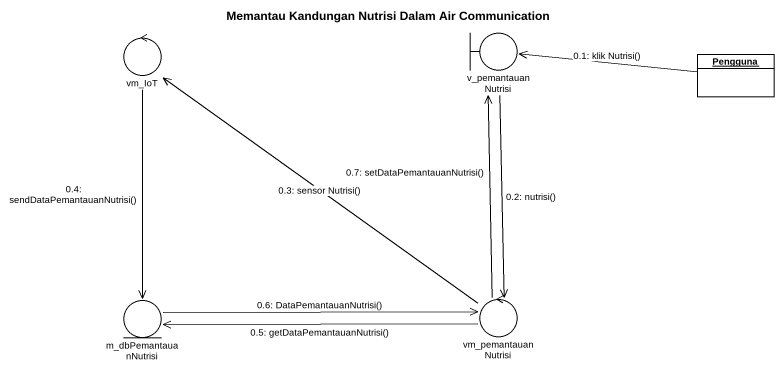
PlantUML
@startuml
title Memantau Kandungan Nutrisi Dalam Air Communication
allowmixing
hide circle
hide empty members
control vm_IoT
boundary v_pemantauanNutrisi
object Pengguna
entity m_dbPemantauanNutrisi
control vm_pemantauanNutrisi
Pengguna -left-> v_pemantauanNutrisi : 0.1: klik Nutrisi()
v_pemantauanNutrisi --> vm_pemantauanNutrisi : 0.2: nutrisi()
vm_pemantauanNutrisi -up-> vm_IoT : 0.3: sensor Nutrisi()
vm_IoT --> m_dbPemantauanNutrisi : 0.4: sendDataPemantauanNutrisi()
vm_pemantauanNutrisi -left-> m_dbPemantauanNutrisi : 0.5: getDataPemantauanNutrisi()
m_dbPemantauanNutrisi -right-> vm_pemantauanNutrisi : 0.6: DataPemantauanNutrisi()
vm_pemantauanNutrisi -up-> v_pemantauanNutrisi : 0.7: setDataPemantauanNutrisi()
@enduml
